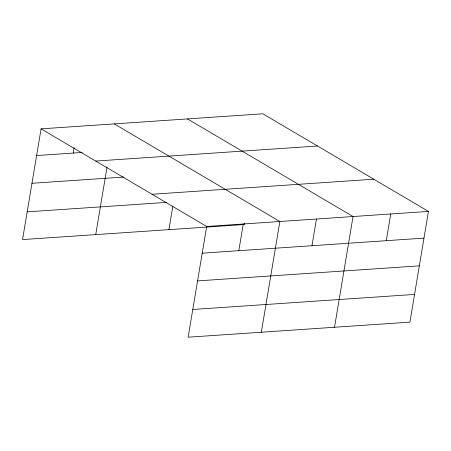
<?xml version="1.0" encoding="UTF-8"?>
<svg xmlns="http://www.w3.org/2000/svg" width="451" height="451" viewBox="0 0 451 451"><rect width="100%" height="100%" fill="white"/><g stroke="black" fill="none" stroke-linecap="round" stroke-linejoin="round"><path stroke-width="0.68" d="M41.08 128.856L206.676 226.475L188.146 337.201L409.92 322.144L428.45 211.418L262.854 113.799L41.08 128.856L22.55 239.582L244.324 224.525L244.555 223.138M73.203 153.075L74.122 147.601M95.736 234.616L107.011 167.225M168.922 229.644L172.868 206.079M238.799 250.694L243.269 223.989M261.332 332.229L279.862 221.509L114.266 123.89M311.985 245.722L316.455 219.023M334.518 327.263L353.048 216.536L187.453 118.917M386.281 240.682L390.746 213.977M36.61 155.561L82.178 152.466M95.725 161.069L317.498 146.017M31.97 183.286L123.799 177.051M152.026 194.263L373.806 179.205M27.19 211.857L166.656 202.386M206.676 226.475L428.45 211.418M202.206 253.18L423.979 238.122M197.566 280.905L419.34 265.848M192.786 309.471L414.559 294.413"/></g></svg>
